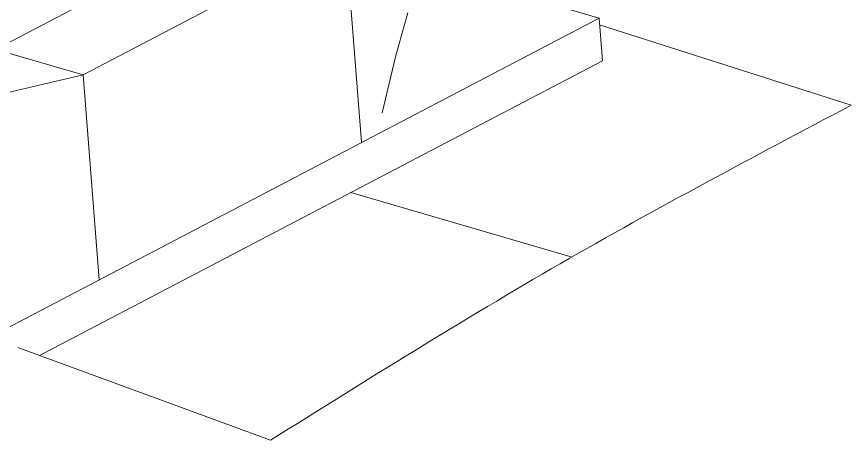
# Model space of a CAD drawing. Header units: inches. Extents: x 0 to 46.8, y 0 to 33.1.
# Drawn here: x 22.168 to 22.5249, y 15.7232 to 15.9044 of the extents above; entities that cross this region are included whole.
import ezdxf

# ---------------------------------------------------------------- set-up
doc = ezdxf.new("R2010")
doc.units = ezdxf.units.IN
doc.header["$MEASUREMENT"] = 0

msp = doc.modelspace()

# ---------------------------------------------------------------- linework, layer by layer
at = {"color": 7, "linetype": 'Continuous', "lineweight": 15}
for p, q in [((22.1358107941, 15.8782782985), (22.260112764, 15.9433649112)), ((22.3035354607, 15.9355866151), (22.1963929401, 15.8794849802)), ((22.3155061551, 15.8506824194), (22.3090248258, 15.9337817927)), ((22.4170557573, 15.9038276435), (22.3905954922, 15.9115701877)), ((22.1542266119, 15.7662058602), (22.4170557573, 15.9038276435)), ((22.3301526263, 15.8878459348), (22.3352359713, 15.9060077885)), ((22.4170557573, 15.9038276435), (22.4184790831, 15.8855786887)), ((22.4172803691, 15.9009478171), (22.5249237671, 15.8665356584)), ((22.1963929401, 15.8794849802), (22.1590073178, 15.8904243957)), ((22.1777622982, 15.7595353111), (22.4184790831, 15.8855786887)), ((22.3242819976, 15.86324471), (22.3301526263, 15.8878459348)), ((22.1963929401, 15.8794849802), (22.0978058972, 15.8565872021)), ((22.2032248995, 15.791890056), (22.1963929401, 15.8794849802)), ((22.4055711205, 15.8015308099), (22.3108805035, 15.8292382531)), ((22.2765201254, 15.7232179437), (22.1684588241, 15.7629565953))]:
    msp.add_line(p, q, dxfattribs=at)
msp.add_open_spline([(22.5249237671253, 15.86653565840428), (22.48336268760568, 15.8445664643488), (22.40015883456033, 15.80058489277162), (22.317759996307, 15.74902380189705), (22.27652012538063, 15.72321794373735)], degree=3, knots=[0, 0, 0, 0, 0.4995090731791714, 0.9999999999999999, 0.9999999999999999, 0.9999999999999999, 0.9999999999999999], dxfattribs=at)

doc.saveas('drawing.dxf')
